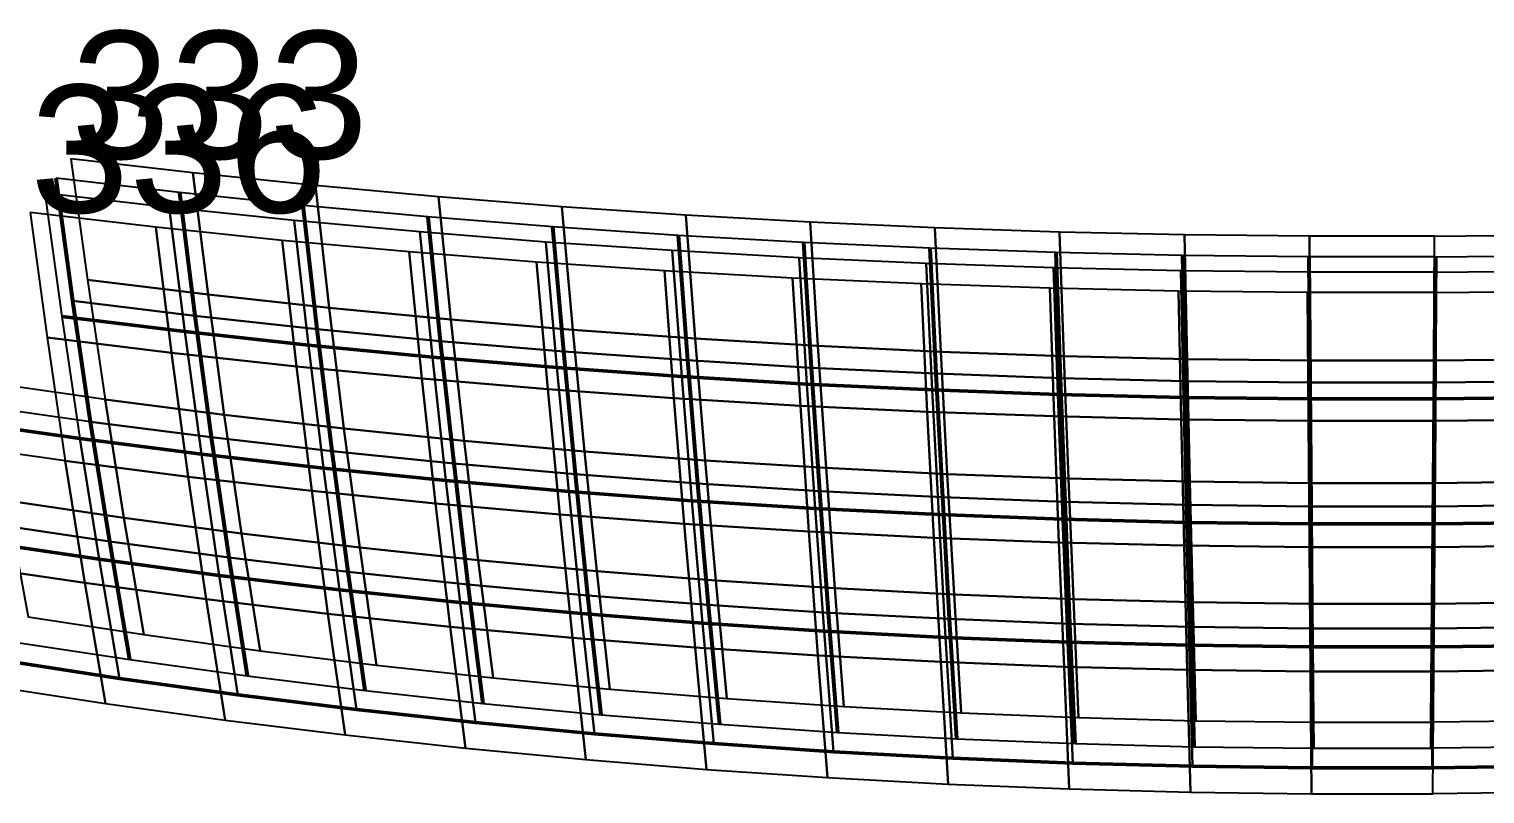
# Model space of a CAD drawing. Extents: x -18.4 to 19.4, y -18.4 to 18.4.
# Drawn here: x -10.52 to 0.88, y -18.4 to -12.41 of the extents above; entities that cross this region are included whole.
import ezdxf

# ---------------------------------------------------------------- set-up
doc = ezdxf.new("R2010")
doc.units = 0
doc.header["$MEASUREMENT"] = 0
doc.layers.add('Errors', color=7, linetype='CONTINUOUS')
doc.layers.add('TestBases', color=7, linetype='CONTINUOUS')
doc.layers.add('LowerTendons', color=4, linetype='CONTINUOUS', lineweight=53)
doc.layers.add('UpperTendons', color=160, linetype='CONTINUOUS', lineweight=50)
doc.styles.get("Standard").update_dxf_attribs({"font": 'arial.ttf', "width": 40, "oblique": 50})

msp = doc.modelspace()

# ---------------------------------------------------------------- linework, layer by layer
at = {"layer": 'LowerTendons'}
for p, q in [((-10.1829, -14.5408, 30.6273), (-10.3138, -13.582, 31.0211)), ((-9.3474, -13.694, 31.2771), (-9.2269, -14.6577, 30.8736)), ((-8.2666, -14.7627, 31.0948), (-8.3761, -13.7948, 31.5071)), ((-7.4006, -13.8842, 31.7114), (-7.3025, -14.856, 31.2911)), ((-6.3353, -14.9374, 31.4626), (-6.4214, -13.9625, 31.89)), ((-5.4388, -14.0294, 32.043), (-5.3652, -15.0071, 31.6095)), ((-4.3928, -15.0651, 31.7318), (-4.4535, -14.0852, 32.1704)), ((-3.4662, -14.1298, 32.2722), (-3.4186, -15.1116, 31.8295)), ((-2.4429, -15.1462, 31.9027), (-2.477, -14.1631, 32.3485)), ((-1.4867, -14.1854, 32.3994), (-1.4662, -15.1694, 31.9514)), ((-0.4956, -14.1966, 32.4248), (-0.4888, -15.181, 31.9758)), ((0.4956, -14.1966, 32.4248), (0.4888, -15.181, 31.9758)), ((-10.0427, -15.4892, 30.2057), (-10.1829, -14.5408, 30.6273)), ((-9.2269, -14.6577, 30.8736), (-9.0978, -15.6103, 30.4419)), ((-8.1494, -15.719, 30.6539), (-8.2666, -14.7627, 31.0948)), ((-7.3025, -14.856, 31.2911), (-7.1977, -15.8154, 30.8419)), ((-6.2433, -15.8997, 31.0062), (-6.3353, -14.9374, 31.4626)), ((-5.3652, -15.0071, 31.6095), (-5.2866, -15.9717, 31.1466)), ((-4.328, -16.0316, 31.2636), (-4.3928, -15.0651, 31.7318)), ((-3.4186, -15.1116, 31.8295), (-3.3679, -16.0796, 31.357)), ((-2.4065, -16.1155, 31.427), (-2.4429, -15.1462, 31.9027)), ((-1.4662, -15.1694, 31.9514), (-1.4442, -16.1394, 31.4737)), ((-0.4888, -15.181, 31.9758), (-0.4814, -16.1513, 31.497)), ((0.4888, -15.181, 31.9758), (0.4814, -16.1513, 31.497)), ((-9.8934, -16.4263, 29.7566), (-10.0427, -15.4892, 30.2057)), ((-9.0978, -15.6103, 30.4419), (-8.9604, -16.5509, 29.9823)), ((-8.0247, -16.6627, 30.1848), (-8.1494, -15.719, 30.6539)), ((-7.1977, -15.8154, 30.8419), (-7.0863, -16.7618, 30.3642)), ((-6.1456, -16.8483, 30.5209), (-6.2433, -15.8997, 31.0062)), ((-5.2866, -15.9717, 31.1466), (-5.2032, -16.9222, 30.6549)), ((-4.2592, -16.9838, 30.7663), (-4.328, -16.0316, 31.2636)), ((-3.3679, -16.0796, 31.357), (-3.3139, -17.033, 30.8553)), ((-2.3678, -17.0698, 30.9221), (-2.4065, -16.1155, 31.427)), ((-1.4442, -16.1394, 31.4737), (-1.421, -17.0943, 30.9665)), ((-0.4814, -16.1513, 31.497), (-0.4737, -17.1065, 30.9888)), ((0.4814, -16.1513, 31.497), (0.4737, -17.1065, 30.9888)), ((-9.7349, -17.3515, 29.2799), (-9.8934, -16.4263, 29.7566)), ((-8.9604, -16.5509, 29.9823), (-8.8148, -17.4788, 29.4949)), ((-7.8925, -17.5931, 29.6876), (-8.0247, -16.6627, 30.1848)), ((-7.0863, -16.7618, 30.3642), (-6.9681, -17.6942, 29.8583)), ((-6.0422, -17.7824, 30.0073), (-6.1456, -16.8483, 30.5209)), ((-5.2032, -16.9222, 30.6549), (-5.1149, -17.8579, 30.1345)), ((-4.1864, -17.9207, 30.2404), (-4.2592, -16.9838, 30.7663)), ((-3.3139, -17.033, 30.8553), (-3.257, -17.9708, 30.325)), ((-2.3269, -18.0083, 30.3883), (-2.3678, -17.0698, 30.9221)), ((-1.421, -17.0943, 30.9665), (-1.3964, -18.0333, 30.4304)), ((-0.4737, -17.1065, 30.9888), (-0.4655, -18.0457, 30.4515)), ((0.4737, -17.1065, 30.9888), (0.4655, -18.0457, 30.4515))]:
    msp.add_line(p, q, dxfattribs=at)
at = {"layer": 'TestBases'}
for points in [[(-10.1973, -13.4285, 30.6706), (-10.0678, -14.3765, 30.2812), (-9.1226, -14.4921, 30.5247), (-9.2418, -13.5393, 30.9237)], [(-9.2418, -13.5393, 30.9237), (-9.1226, -14.4921, 30.5247), (-8.1732, -14.5959, 30.7434), (-8.2815, -13.6389, 31.1511)], [(-10.3138, -13.582, 31.0211), (-10.1829, -14.5408, 30.6273), (-9.2269, -14.6577, 30.8736), (-9.3474, -13.694, 31.2771)], [(-10.3138, -13.582, 31.0211), (-10.1829, -14.5408, 30.6273), (-9.2269, -14.6577, 30.8736), (-9.3474, -13.694, 31.2771)], [(-8.2815, -13.6389, 31.1511), (-8.1732, -14.5959, 30.7434), (-7.22, -14.6881, 30.9375), (-7.317, -13.7273, 31.3531)], [(-10.4012, -13.6971, 31.284), (-10.2692, -14.664, 30.8868), (-9.3051, -14.7819, 31.1352), (-9.4266, -13.8101, 31.5422)], [(-10.4012, -13.6971, 31.284), (-10.2692, -14.664, 30.8868), (-9.3051, -14.7819, 31.1352), (-9.4266, -13.8101, 31.5422)], [(-9.3474, -13.694, 31.2771), (-9.2269, -14.6577, 30.8736), (-8.2666, -14.7627, 31.0948), (-8.3761, -13.7948, 31.5071)], [(-9.3474, -13.694, 31.2771), (-9.2269, -14.6577, 30.8736), (-8.2666, -14.7627, 31.0948), (-8.3761, -13.7948, 31.5071)], [(-8.3761, -13.7948, 31.5071), (-8.2666, -14.7627, 31.0948), (-7.3025, -14.856, 31.2911), (-7.4006, -13.8842, 31.7114)], [(-8.3761, -13.7948, 31.5071), (-8.2666, -14.7627, 31.0948), (-7.3025, -14.856, 31.2911), (-7.4006, -13.8842, 31.7114)], [(-7.317, -13.7273, 31.3531), (-7.22, -14.6881, 30.9375), (-6.2637, -14.7686, 31.1071), (-6.3488, -13.8047, 31.5297)], [(-10.5178, -13.8505, 31.6345), (-10.3842, -14.8283, 31.2329), (-9.4093, -14.9476, 31.484), (-9.5323, -13.9648, 31.8956)], [(-9.4266, -13.8101, 31.5422), (-9.3051, -14.7819, 31.1352), (-8.3367, -14.8878, 31.3583), (-8.4471, -13.9117, 31.7741)], [(-9.4266, -13.8101, 31.5422), (-9.3051, -14.7819, 31.1352), (-8.3367, -14.8878, 31.3583), (-8.4471, -13.9117, 31.7741)], [(-8.4471, -13.9117, 31.7741), (-8.3367, -14.8878, 31.3583), (-7.3644, -14.9819, 31.5563), (-7.4633, -14.0018, 31.9802)], [(-8.4471, -13.9117, 31.7741), (-8.3367, -14.8878, 31.3583), (-7.3644, -14.9819, 31.5563), (-7.4633, -14.0018, 31.9802)], [(-7.4006, -13.8842, 31.7114), (-7.3025, -14.856, 31.2911), (-6.3353, -14.9374, 31.4626), (-6.4214, -13.9625, 31.89)], [(-7.4006, -13.8842, 31.7114), (-7.3025, -14.856, 31.2911), (-6.3353, -14.9374, 31.4626), (-6.4214, -13.9625, 31.89)], [(-6.3488, -13.8047, 31.5297), (-6.2637, -14.7686, 31.1071), (-5.3046, -14.8375, 31.2523), (-5.3773, -13.8709, 31.6809)], [(-5.3773, -13.8709, 31.6809), (-5.3046, -14.8375, 31.2523), (-4.3432, -14.8949, 31.3732), (-4.4032, -13.926, 31.8069)], [(-9.5323, -13.9648, 31.8956), (-9.4093, -14.9476, 31.484), (-8.4301, -15.0546, 31.7096), (-8.5418, -14.0676, 32.1301)], [(-7.4633, -14.0018, 31.9802), (-7.3644, -14.9819, 31.5563), (-6.389, -15.064, 31.7292), (-6.4758, -14.0808, 32.1603)], [(-7.4633, -14.0018, 31.9802), (-7.3644, -14.9819, 31.5563), (-6.389, -15.064, 31.7292), (-6.4758, -14.0808, 32.1603)], [(-6.4214, -13.9625, 31.89), (-6.3353, -14.9374, 31.4626), (-5.3652, -15.0071, 31.6095), (-5.4388, -14.0294, 32.043)], [(-6.4214, -13.9625, 31.89), (-6.3353, -14.9374, 31.4626), (-5.3652, -15.0071, 31.6095), (-5.4388, -14.0294, 32.043)], [(-5.4388, -14.0294, 32.043), (-5.3652, -15.0071, 31.6095), (-4.3928, -15.0651, 31.7318), (-4.4535, -14.0852, 32.1704)], [(-5.4388, -14.0294, 32.043), (-5.3652, -15.0071, 31.6095), (-4.3928, -15.0651, 31.7318), (-4.4535, -14.0852, 32.1704)], [(-4.4032, -13.926, 31.8069), (-4.3432, -14.8949, 31.3732), (-3.38, -14.9408, 31.4698), (-3.427, -13.9701, 31.9075)], [(-3.427, -13.9701, 31.9075), (-3.38, -14.9408, 31.4698), (-2.4153, -14.9751, 31.5422), (-2.449, -14.0031, 31.983)], [(-2.449, -14.0031, 31.983), (-2.4153, -14.9751, 31.5422), (-1.4496, -14.998, 31.5904), (-1.4699, -14.0251, 32.0333)], [(-1.4699, -14.0251, 32.0333), (-1.4496, -14.998, 31.5904), (-0.4833, -15.0095, 31.6145), (-0.49, -14.0362, 32.0584)], [(1.4699, -14.0251, 32.0333), (1.4496, -14.998, 31.5904), (0.4833, -15.0095, 31.6145), (0.49, -14.0362, 32.0584)], [(-8.5418, -14.0676, 32.1301), (-8.4301, -15.0546, 31.7096), (-7.4469, -15.1497, 31.9098), (-7.547, -14.1587, 32.3385)], [(-6.4758, -14.0808, 32.1603), (-6.389, -15.064, 31.7292), (-5.4107, -15.1343, 31.8773), (-5.4848, -14.1483, 32.3145)], [(-6.4758, -14.0808, 32.1603), (-6.389, -15.064, 31.7292), (-5.4107, -15.1343, 31.8773), (-5.4848, -14.1483, 32.3145)], [(-4.4535, -14.0852, 32.1704), (-4.3928, -15.0651, 31.7318), (-3.4186, -15.1116, 31.8295), (-3.4662, -14.1298, 32.2722)], [(-4.4535, -14.0852, 32.1704), (-4.3928, -15.0651, 31.7318), (-3.4186, -15.1116, 31.8295), (-3.4662, -14.1298, 32.2722)], [(-3.4662, -14.1298, 32.2722), (-3.4186, -15.1116, 31.8295), (-2.4429, -15.1462, 31.9027), (-2.477, -14.1631, 32.3485)], [(-3.4662, -14.1298, 32.2722), (-3.4186, -15.1116, 31.8295), (-2.4429, -15.1462, 31.9027), (-2.477, -14.1631, 32.3485)], [(0.49, -14.0362, 32.0584), (-0.49, -14.0362, 32.0584), (-0.4833, -15.0095, 31.6145), (0.4833, -15.0095, 31.6145)], [(-7.547, -14.1587, 32.3385), (-7.4469, -15.1497, 31.9098), (-6.4606, -15.2328, 32.0848), (-6.5483, -14.2386, 32.5206)], [(-6.5483, -14.2386, 32.5206), (-6.4606, -15.2328, 32.0848), (-5.4713, -15.3038, 32.2345), (-5.5463, -14.3068, 32.6766)], [(-5.4848, -14.1483, 32.3145), (-5.4107, -15.1343, 31.8773), (-4.4301, -15.1928, 32.0007), (-4.4913, -14.2045, 32.443)], [(-5.4848, -14.1483, 32.3145), (-5.4107, -15.1343, 31.8773), (-4.4301, -15.1928, 32.0007), (-4.4913, -14.2045, 32.443)], [(-4.4913, -14.2045, 32.443), (-4.4301, -15.1928, 32.0007), (-3.4476, -15.2396, 32.0992), (-3.4955, -14.2495, 32.5457)], [(-4.4913, -14.2045, 32.443), (-4.4301, -15.1928, 32.0007), (-3.4476, -15.2396, 32.0992), (-3.4955, -14.2495, 32.5457)], [(-3.4955, -14.2495, 32.5457), (-3.4476, -15.2396, 32.0992), (-2.4636, -15.2746, 32.173), (-2.498, -14.2832, 32.6227)], [(-3.4955, -14.2495, 32.5457), (-3.4476, -15.2396, 32.0992), (-2.4636, -15.2746, 32.173), (-2.498, -14.2832, 32.6227)], [(-2.477, -14.1631, 32.3485), (-2.4429, -15.1462, 31.9027), (-1.4662, -15.1694, 31.9514), (-1.4867, -14.1854, 32.3994)], [(-2.477, -14.1631, 32.3485), (-2.4429, -15.1462, 31.9027), (-1.4662, -15.1694, 31.9514), (-1.4867, -14.1854, 32.3994)], [(-1.4867, -14.1854, 32.3994), (-1.4662, -15.1694, 31.9514), (-0.4888, -15.181, 31.9758), (-0.4956, -14.1966, 32.4248)], [(-1.4867, -14.1854, 32.3994), (-1.4662, -15.1694, 31.9514), (-0.4888, -15.181, 31.9758), (-0.4956, -14.1966, 32.4248)], [(0.4956, -14.1966, 32.4248), (-0.4956, -14.1966, 32.4248), (-0.4888, -15.181, 31.9758), (0.4888, -15.181, 31.9758)], [(0.4956, -14.1966, 32.4248), (-0.4956, -14.1966, 32.4248), (-0.4888, -15.181, 31.9758), (0.4888, -15.181, 31.9758)], [(1.4867, -14.1854, 32.3994), (1.4662, -15.1694, 31.9514), (0.4888, -15.181, 31.9758), (0.4956, -14.1966, 32.4248)], [(1.4867, -14.1854, 32.3994), (1.4662, -15.1694, 31.9514), (0.4888, -15.181, 31.9758), (0.4956, -14.1966, 32.4248)], [(-5.5463, -14.3068, 32.6766), (-5.4713, -15.3038, 32.2345), (-4.4797, -15.363, 32.3592), (-4.5416, -14.3637, 32.8065)], [(-4.5416, -14.3637, 32.8065), (-4.4797, -15.363, 32.3592), (-3.4862, -15.4104, 32.4589), (-3.5347, -14.4092, 32.9103)], [(-2.498, -14.2832, 32.6227), (-2.4636, -15.2746, 32.173), (-1.4786, -15.298, 32.2222), (-1.4993, -14.3056, 32.674)], [(-2.498, -14.2832, 32.6227), (-2.4636, -15.2746, 32.173), (-1.4786, -15.298, 32.2222), (-1.4993, -14.3056, 32.674)], [(-1.4993, -14.3056, 32.674), (-1.4786, -15.298, 32.2222), (-0.493, -15.3097, 32.2468), (-0.4998, -14.3169, 32.6996)], [(-1.4993, -14.3056, 32.674), (-1.4786, -15.298, 32.2222), (-0.493, -15.3097, 32.2468), (-0.4998, -14.3169, 32.6996)], [(0.4998, -14.3169, 32.6996), (-0.4998, -14.3169, 32.6996), (-0.493, -15.3097, 32.2468), (0.493, -15.3097, 32.2468)], [(0.4998, -14.3169, 32.6996), (-0.4998, -14.3169, 32.6996), (-0.493, -15.3097, 32.2468), (0.493, -15.3097, 32.2468)], [(1.4993, -14.3056, 32.674), (1.4786, -15.298, 32.2222), (0.493, -15.3097, 32.2468), (0.4998, -14.3169, 32.6996)], [(1.4993, -14.3056, 32.674), (1.4786, -15.298, 32.2222), (0.493, -15.3097, 32.2468), (0.4998, -14.3169, 32.6996)], [(-9.1226, -14.4921, 30.5247), (-10.0678, -14.3765, 30.2812), (-9.9292, -15.3142, 29.8644), (-8.995, -15.4339, 30.0979)], [(-3.5347, -14.4092, 32.9103), (-3.4862, -15.4104, 32.4589), (-2.4912, -15.4457, 32.5335), (-2.526, -14.4432, 32.9882)], [(-2.526, -14.4432, 32.9882), (-2.4912, -15.4457, 32.5335), (-1.4952, -15.4694, 32.5832), (-1.5161, -14.4659, 33.0401)], [(-1.5161, -14.4659, 33.0401), (-1.4952, -15.4694, 32.5832), (-0.4985, -15.4812, 32.6081), (-0.5054, -14.4773, 33.066)], [(0.5054, -14.4773, 33.066), (-0.5054, -14.4773, 33.066), (-0.4985, -15.4812, 32.6081), (0.4985, -15.4812, 32.6081)], [(1.5161, -14.4659, 33.0401), (1.4952, -15.4694, 32.5832), (0.4985, -15.4812, 32.6081), (0.5054, -14.4773, 33.066)], [(-9.2269, -14.6577, 30.8736), (-10.1829, -14.5408, 30.6273), (-10.0427, -15.4892, 30.2057), (-9.0978, -15.6103, 30.4419)], [(-9.2269, -14.6577, 30.8736), (-10.1829, -14.5408, 30.6273), (-10.0427, -15.4892, 30.2057), (-9.0978, -15.6103, 30.4419)], [(-8.1732, -14.5959, 30.7434), (-9.1226, -14.4921, 30.5247), (-8.995, -15.4339, 30.0979), (-8.0573, -15.5414, 30.3075)], [(-7.22, -14.6881, 30.9375), (-8.1732, -14.5959, 30.7434), (-8.0573, -15.5414, 30.3075), (-7.1164, -15.6367, 30.4934)], [(-9.3051, -14.7819, 31.1352), (-10.2692, -14.664, 30.8868), (-10.1278, -15.6205, 30.4617), (-9.1749, -15.7426, 30.6999)], [(-9.3051, -14.7819, 31.1352), (-10.2692, -14.664, 30.8868), (-10.1278, -15.6205, 30.4617), (-9.1749, -15.7426, 30.6999)], [(-8.2666, -14.7627, 31.0948), (-9.2269, -14.6577, 30.8736), (-9.0978, -15.6103, 30.4419), (-8.1494, -15.719, 30.6539)], [(-8.2666, -14.7627, 31.0948), (-9.2269, -14.6577, 30.8736), (-9.0978, -15.6103, 30.4419), (-8.1494, -15.719, 30.6539)], [(-6.2637, -14.7686, 31.1071), (-7.22, -14.6881, 30.9375), (-7.1164, -15.6367, 30.4934), (-6.1728, -15.72, 30.6558)], [(-9.4093, -14.9476, 31.484), (-10.3842, -14.8283, 31.2329), (-10.2413, -15.7955, 30.803), (-9.2777, -15.919, 31.0438)], [(-8.3367, -14.8878, 31.3583), (-9.3051, -14.7819, 31.1352), (-9.1749, -15.7426, 30.6999), (-8.2184, -15.8522, 30.9137)], [(-8.3367, -14.8878, 31.3583), (-9.3051, -14.7819, 31.1352), (-9.1749, -15.7426, 30.6999), (-8.2184, -15.8522, 30.9137)], [(-7.3025, -14.856, 31.2911), (-8.2666, -14.7627, 31.0948), (-8.1494, -15.719, 30.6539), (-7.1977, -15.8154, 30.8419)], [(-7.3025, -14.856, 31.2911), (-8.2666, -14.7627, 31.0948), (-8.1494, -15.719, 30.6539), (-7.1977, -15.8154, 30.8419)], [(-5.3046, -14.8375, 31.2523), (-6.2637, -14.7686, 31.1071), (-6.1728, -15.72, 30.6558), (-5.2269, -15.7912, 30.7947)], [(-7.3644, -14.9819, 31.5563), (-8.3367, -14.8878, 31.3583), (-8.2184, -15.8522, 30.9137), (-7.2587, -15.9494, 31.1033)], [(-7.3644, -14.9819, 31.5563), (-8.3367, -14.8878, 31.3583), (-8.2184, -15.8522, 30.9137), (-7.2587, -15.9494, 31.1033)], [(-6.3353, -14.9374, 31.4626), (-7.3025, -14.856, 31.2911), (-7.1977, -15.8154, 30.8419), (-6.2433, -15.8997, 31.0062)], [(-6.3353, -14.9374, 31.4626), (-7.3025, -14.856, 31.2911), (-7.1977, -15.8154, 30.8419), (-6.2433, -15.8997, 31.0062)], [(-5.3652, -15.0071, 31.6095), (-6.3353, -14.9374, 31.4626), (-6.2433, -15.8997, 31.0062), (-5.2866, -15.9717, 31.1466)], [(-5.3652, -15.0071, 31.6095), (-6.3353, -14.9374, 31.4626), (-6.2433, -15.8997, 31.0062), (-5.2866, -15.9717, 31.1466)], [(-4.3432, -14.8949, 31.3732), (-5.3046, -14.8375, 31.2523), (-5.2269, -15.7912, 30.7947), (-4.2791, -15.8505, 30.9103)], [(-3.38, -14.9408, 31.4698), (-4.3432, -14.8949, 31.3732), (-4.2791, -15.8505, 30.9103), (-3.3298, -15.8979, 31.0027)], [(-2.4153, -14.9751, 31.5422), (-3.38, -14.9408, 31.4698), (-3.3298, -15.8979, 31.0027), (-2.3793, -15.9334, 31.0719)], [(-8.4301, -15.0546, 31.7096), (-9.4093, -14.9476, 31.484), (-9.2777, -15.919, 31.0438), (-8.3105, -16.0298, 31.26)], [(-7.4469, -15.1497, 31.9098), (-8.4301, -15.0546, 31.7096), (-8.3105, -16.0298, 31.26), (-7.3401, -16.1281, 31.4518)], [(-6.389, -15.064, 31.7292), (-7.3644, -14.9819, 31.5563), (-7.2587, -15.9494, 31.1033), (-6.2963, -16.0344, 31.2689)], [(-6.389, -15.064, 31.7292), (-7.3644, -14.9819, 31.5563), (-7.2587, -15.9494, 31.1033), (-6.2963, -16.0344, 31.2689)], [(-4.3928, -15.0651, 31.7318), (-5.3652, -15.0071, 31.6095), (-5.2866, -15.9717, 31.1466), (-4.328, -16.0316, 31.2636)], [(-4.3928, -15.0651, 31.7318), (-5.3652, -15.0071, 31.6095), (-5.2866, -15.9717, 31.1466), (-4.328, -16.0316, 31.2636)], [(-1.4496, -14.998, 31.5904), (-2.4153, -14.9751, 31.5422), (-2.3793, -15.9334, 31.0719), (-1.4279, -15.957, 31.1181)], [(-0.4833, -15.0095, 31.6145), (-1.4496, -14.998, 31.5904), (-1.4279, -15.957, 31.1181), (-0.476, -15.9688, 31.1411)], [(0.4833, -15.0095, 31.6145), (-0.4833, -15.0095, 31.6145), (-0.476, -15.9688, 31.1411), (0.476, -15.9688, 31.1411)], [(0.4833, -15.0095, 31.6145), (1.4496, -14.998, 31.5904), (1.4279, -15.957, 31.1181), (0.476, -15.9688, 31.1411)], [(-6.4606, -15.2328, 32.0848), (-7.4469, -15.1497, 31.9098), (-7.3401, -16.1281, 31.4518), (-6.3668, -16.2141, 31.6193)], [(-5.4107, -15.1343, 31.8773), (-6.389, -15.064, 31.7292), (-6.2963, -16.0344, 31.2689), (-5.3314, -16.107, 31.4106)], [(-5.4107, -15.1343, 31.8773), (-6.389, -15.064, 31.7292), (-6.2963, -16.0344, 31.2689), (-5.3314, -16.107, 31.4106)], [(-4.4301, -15.1928, 32.0007), (-5.4107, -15.1343, 31.8773), (-5.3314, -16.107, 31.4106), (-4.3647, -16.1675, 31.5285)], [(-4.4301, -15.1928, 32.0007), (-5.4107, -15.1343, 31.8773), (-5.3314, -16.107, 31.4106), (-4.3647, -16.1675, 31.5285)], [(-3.4186, -15.1116, 31.8295), (-4.3928, -15.0651, 31.7318), (-4.328, -16.0316, 31.2636), (-3.3679, -16.0796, 31.357)], [(-3.4186, -15.1116, 31.8295), (-4.3928, -15.0651, 31.7318), (-4.328, -16.0316, 31.2636), (-3.3679, -16.0796, 31.357)], [(-2.4429, -15.1462, 31.9027), (-3.4186, -15.1116, 31.8295), (-3.3679, -16.0796, 31.357), (-2.4065, -16.1155, 31.427)], [(-2.4429, -15.1462, 31.9027), (-3.4186, -15.1116, 31.8295), (-3.3679, -16.0796, 31.357), (-2.4065, -16.1155, 31.427)], [(-1.4662, -15.1694, 31.9514), (-2.4429, -15.1462, 31.9027), (-2.4065, -16.1155, 31.427), (-1.4442, -16.1394, 31.4737)], [(-1.4662, -15.1694, 31.9514), (-2.4429, -15.1462, 31.9027), (-2.4065, -16.1155, 31.427), (-1.4442, -16.1394, 31.4737)], [(-0.4888, -15.181, 31.9758), (-1.4662, -15.1694, 31.9514), (-1.4442, -16.1394, 31.4737), (-0.4814, -16.1513, 31.497)], [(-0.4888, -15.181, 31.9758), (-1.4662, -15.1694, 31.9514), (-1.4442, -16.1394, 31.4737), (-0.4814, -16.1513, 31.497)], [(0.4888, -15.181, 31.9758), (1.4662, -15.1694, 31.9514), (1.4442, -16.1394, 31.4737), (0.4814, -16.1513, 31.497)], [(0.4888, -15.181, 31.9758), (1.4662, -15.1694, 31.9514), (1.4442, -16.1394, 31.4737), (0.4814, -16.1513, 31.497)], [(-10.8594, -15.1821, 29.607), (-10.7006, -16.1048, 29.1741), (-9.7816, -16.2407, 29.4204), (-9.9292, -15.3142, 29.8644)], [(-5.4713, -15.3038, 32.2345), (-6.4606, -15.2328, 32.0848), (-6.3668, -16.2141, 31.6193), (-5.3912, -16.2875, 31.7625)], [(-3.4476, -15.2396, 32.0992), (-4.4301, -15.1928, 32.0007), (-4.3647, -16.1675, 31.5285), (-3.3964, -16.2159, 31.6228)], [(-3.4476, -15.2396, 32.0992), (-4.4301, -15.1928, 32.0007), (-4.3647, -16.1675, 31.5285), (-3.3964, -16.2159, 31.6228)], [(-2.4636, -15.2746, 32.173), (-3.4476, -15.2396, 32.0992), (-3.3964, -16.2159, 31.6228), (-2.4269, -16.2521, 31.6933)], [(-2.4636, -15.2746, 32.173), (-3.4476, -15.2396, 32.0992), (-3.3964, -16.2159, 31.6228), (-2.4269, -16.2521, 31.6933)], [(-1.4786, -15.298, 32.2222), (-2.4636, -15.2746, 32.173), (-2.4269, -16.2521, 31.6933), (-1.4565, -16.2761, 31.7405)], [(-1.4786, -15.298, 32.2222), (-2.4636, -15.2746, 32.173), (-2.4269, -16.2521, 31.6933), (-1.4565, -16.2761, 31.7405)], [(0.4888, -15.181, 31.9758), (-0.4888, -15.181, 31.9758), (-0.4814, -16.1513, 31.497), (0.4814, -16.1513, 31.497)], [(0.4888, -15.181, 31.9758), (-0.4888, -15.181, 31.9758), (-0.4814, -16.1513, 31.497), (0.4814, -16.1513, 31.497)], [(-10.9835, -15.3556, 29.9454), (-10.8229, -16.2889, 29.5075), (-9.8934, -16.4263, 29.7566), (-10.0427, -15.4892, 30.2057)], [(-10.9835, -15.3556, 29.9454), (-10.8229, -16.2889, 29.5075), (-9.8934, -16.4263, 29.7566), (-10.0427, -15.4892, 30.2057)], [(-9.9292, -15.3142, 29.8644), (-9.7816, -16.2407, 29.4204), (-8.8592, -16.3639, 29.6435), (-8.995, -15.4339, 30.0979)], [(-4.4797, -15.363, 32.3592), (-5.4713, -15.3038, 32.2345), (-5.3912, -16.2875, 31.7625), (-4.4136, -16.3487, 31.8818)], [(-3.4862, -15.4104, 32.4589), (-4.4797, -15.363, 32.3592), (-4.4136, -16.3487, 31.8818), (-3.4345, -16.3975, 31.9771)], [(-0.493, -15.3097, 32.2468), (-1.4786, -15.298, 32.2222), (-1.4565, -16.2761, 31.7405), (-0.4855, -16.2882, 31.7639)], [(-0.493, -15.3097, 32.2468), (-1.4786, -15.298, 32.2222), (-1.4565, -16.2761, 31.7405), (-0.4855, -16.2882, 31.7639)], [(0.493, -15.3097, 32.2468), (-0.493, -15.3097, 32.2468), (-0.4855, -16.2882, 31.7639), (0.4855, -16.2882, 31.7639)], [(0.493, -15.3097, 32.2468), (-0.493, -15.3097, 32.2468), (-0.4855, -16.2882, 31.7639), (0.4855, -16.2882, 31.7639)], [(0.493, -15.3097, 32.2468), (1.4786, -15.298, 32.2222), (1.4565, -16.2761, 31.7405), (0.4855, -16.2882, 31.7639)], [(0.493, -15.3097, 32.2468), (1.4786, -15.298, 32.2222), (1.4565, -16.2761, 31.7405), (0.4855, -16.2882, 31.7639)], [(-11.0766, -15.4857, 30.1991), (-10.9146, -16.4269, 29.7576), (-9.9772, -16.5655, 30.0088), (-10.1278, -15.6205, 30.4617)], [(-11.0766, -15.4857, 30.1991), (-10.9146, -16.4269, 29.7576), (-9.9772, -16.5655, 30.0088), (-10.1278, -15.6205, 30.4617)], [(-10.0427, -15.4892, 30.2057), (-9.8934, -16.4263, 29.7566), (-8.9604, -16.5509, 29.9823), (-9.0978, -15.6103, 30.4419)], [(-10.0427, -15.4892, 30.2057), (-9.8934, -16.4263, 29.7566), (-8.9604, -16.5509, 29.9823), (-9.0978, -15.6103, 30.4419)], [(-8.995, -15.4339, 30.0979), (-8.8592, -16.3639, 29.6435), (-7.934, -16.4744, 29.8437), (-8.0573, -15.5414, 30.3075)], [(-2.4912, -15.4457, 32.5335), (-3.4862, -15.4104, 32.4589), (-3.4345, -16.3975, 31.9771), (-2.4541, -16.4342, 32.0484)], [(-1.4952, -15.4694, 32.5832), (-2.4912, -15.4457, 32.5335), (-2.4541, -16.4342, 32.0484), (-1.4728, -16.4585, 32.0961)], [(-0.4985, -15.4812, 32.6081), (-1.4952, -15.4694, 32.5832), (-1.4728, -16.4585, 32.0961), (-0.491, -16.4707, 32.1198)], [(0.4985, -15.4812, 32.6081), (-0.4985, -15.4812, 32.6081), (-0.491, -16.4707, 32.1198), (0.491, -16.4707, 32.1198)], [(0.4985, -15.4812, 32.6081), (1.4952, -15.4694, 32.5832), (1.4728, -16.4585, 32.0961), (0.491, -16.4707, 32.1198)], [(-10.1278, -15.6205, 30.4617), (-9.9772, -16.5655, 30.0088), (-9.0364, -16.6912, 30.2364), (-9.1749, -15.7426, 30.6999)], [(-10.1278, -15.6205, 30.4617), (-9.9772, -16.5655, 30.0088), (-9.0364, -16.6912, 30.2364), (-9.1749, -15.7426, 30.6999)], [(-9.0978, -15.6103, 30.4419), (-8.9604, -16.5509, 29.9823), (-8.0247, -16.6627, 30.1848), (-8.1494, -15.719, 30.6539)], [(-9.0978, -15.6103, 30.4419), (-8.9604, -16.5509, 29.9823), (-8.0247, -16.6627, 30.1848), (-8.1494, -15.719, 30.6539)], [(-8.0573, -15.5414, 30.3075), (-7.934, -16.4744, 29.8437), (-7.0062, -16.5724, 30.0211), (-7.1164, -15.6367, 30.4934)], [(-11.2007, -15.6593, 30.5375), (-11.0369, -16.611, 30.091), (-10.089, -16.7511, 30.345), (-10.2413, -15.7955, 30.803)], [(-9.1749, -15.7426, 30.6999), (-9.0364, -16.6912, 30.2364), (-8.0927, -16.8039, 30.4406), (-8.2184, -15.8522, 30.9137)], [(-9.1749, -15.7426, 30.6999), (-9.0364, -16.6912, 30.2364), (-8.0927, -16.8039, 30.4406), (-8.2184, -15.8522, 30.9137)], [(-8.1494, -15.719, 30.6539), (-8.0247, -16.6627, 30.1848), (-7.0863, -16.7618, 30.3642), (-7.1977, -15.8154, 30.8419)], [(-8.1494, -15.719, 30.6539), (-8.0247, -16.6627, 30.1848), (-7.0863, -16.7618, 30.3642), (-7.1977, -15.8154, 30.8419)], [(-7.1164, -15.6367, 30.4934), (-7.0062, -16.5724, 30.0211), (-6.0762, -16.6579, 30.176), (-6.1728, -15.72, 30.6558)], [(-6.1728, -15.72, 30.6558), (-6.0762, -16.6579, 30.176), (-5.1444, -16.731, 30.3085), (-5.2269, -15.7912, 30.7947)], [(-10.2413, -15.7955, 30.803), (-10.089, -16.7511, 30.345), (-9.1376, -16.8782, 30.5752), (-9.2777, -15.919, 31.0438)], [(-8.2184, -15.8522, 30.9137), (-8.0927, -16.8039, 30.4406), (-7.1463, -16.9038, 30.6215), (-7.2587, -15.9494, 31.1033)], [(-8.2184, -15.8522, 30.9137), (-8.0927, -16.8039, 30.4406), (-7.1463, -16.9038, 30.6215), (-7.2587, -15.9494, 31.1033)], [(-7.1977, -15.8154, 30.8419), (-7.0863, -16.7618, 30.3642), (-6.1456, -16.8483, 30.5209), (-6.2433, -15.8997, 31.0062)], [(-7.1977, -15.8154, 30.8419), (-7.0863, -16.7618, 30.3642), (-6.1456, -16.8483, 30.5209), (-6.2433, -15.8997, 31.0062)], [(-5.2269, -15.7912, 30.7947), (-5.1444, -16.731, 30.3085), (-4.2111, -16.7919, 30.4187), (-4.2791, -15.8505, 30.9103)], [(-4.2791, -15.8505, 30.9103), (-4.2111, -16.7919, 30.4187), (-3.2765, -16.8405, 30.5067), (-3.3298, -15.8979, 31.0027)], [(-9.2777, -15.919, 31.0438), (-9.1376, -16.8782, 30.5752), (-8.1834, -16.9922, 30.7816), (-8.3105, -16.0298, 31.26)], [(-7.2587, -15.9494, 31.1033), (-7.1463, -16.9038, 30.6215), (-6.1977, -16.9911, 30.7795), (-6.2963, -16.0344, 31.2689)], [(-7.2587, -15.9494, 31.1033), (-7.1463, -16.9038, 30.6215), (-6.1977, -16.9911, 30.7795), (-6.2963, -16.0344, 31.2689)], [(-6.2433, -15.8997, 31.0062), (-6.1456, -16.8483, 30.5209), (-5.2032, -16.9222, 30.6549), (-5.2866, -15.9717, 31.1466)], [(-6.2433, -15.8997, 31.0062), (-6.1456, -16.8483, 30.5209), (-5.2032, -16.9222, 30.6549), (-5.2866, -15.9717, 31.1466)], [(-5.2866, -15.9717, 31.1466), (-5.2032, -16.9222, 30.6549), (-4.2592, -16.9838, 30.7663), (-4.328, -16.0316, 31.2636)], [(-5.2866, -15.9717, 31.1466), (-5.2032, -16.9222, 30.6549), (-4.2592, -16.9838, 30.7663), (-4.328, -16.0316, 31.2636)], [(-3.3298, -15.8979, 31.0027), (-3.2765, -16.8405, 30.5067), (-2.341, -16.8769, 30.5727), (-2.3793, -15.9334, 31.0719)], [(-2.3793, -15.9334, 31.0719), (-2.341, -16.8769, 30.5727), (-1.4049, -16.9011, 30.6166), (-1.4279, -15.957, 31.1181)], [(-1.4279, -15.957, 31.1181), (-1.4049, -16.9011, 30.6166), (-0.4683, -16.9132, 30.6386), (-0.476, -15.9688, 31.1411)], [(0.476, -15.9688, 31.1411), (-0.476, -15.9688, 31.1411), (-0.4683, -16.9132, 30.6386), (0.4683, -16.9132, 30.6386)], [(1.4279, -15.957, 31.1181), (1.4049, -16.9011, 30.6166), (0.4683, -16.9132, 30.6386), (0.476, -15.9688, 31.1411)], [(-8.3105, -16.0298, 31.26), (-8.1834, -16.9922, 30.7816), (-7.2264, -17.0932, 30.9646), (-7.3401, -16.1281, 31.4518)], [(-6.2963, -16.0344, 31.2689), (-6.1977, -16.9911, 30.7795), (-5.2473, -17.0656, 30.9147), (-5.3314, -16.107, 31.4106)], [(-6.2963, -16.0344, 31.2689), (-6.1977, -16.9911, 30.7795), (-5.2473, -17.0656, 30.9147), (-5.3314, -16.107, 31.4106)], [(-4.328, -16.0316, 31.2636), (-4.2592, -16.9838, 30.7663), (-3.3139, -17.033, 30.8553), (-3.3679, -16.0796, 31.357)], [(-4.328, -16.0316, 31.2636), (-4.2592, -16.9838, 30.7663), (-3.3139, -17.033, 30.8553), (-3.3679, -16.0796, 31.357)], [(-3.3679, -16.0796, 31.357), (-3.3139, -17.033, 30.8553), (-2.3678, -17.0698, 30.9221), (-2.4065, -16.1155, 31.427)], [(-3.3679, -16.0796, 31.357), (-3.3139, -17.033, 30.8553), (-2.3678, -17.0698, 30.9221), (-2.4065, -16.1155, 31.427)], [(-10.7006, -16.1048, 29.1741), (-10.532, -17.0164, 28.7144), (-9.6249, -17.1554, 28.9491), (-9.7816, -16.2407, 29.4204)], [(-7.3401, -16.1281, 31.4518), (-7.2264, -17.0932, 30.9646), (-6.2672, -17.1814, 31.1244), (-6.3668, -16.2141, 31.6193)], [(-5.3314, -16.107, 31.4106), (-5.2473, -17.0656, 30.9147), (-4.2953, -17.1277, 31.0271), (-4.3647, -16.1675, 31.5285)], [(-5.3314, -16.107, 31.4106), (-5.2473, -17.0656, 30.9147), (-4.2953, -17.1277, 31.0271), (-4.3647, -16.1675, 31.5285)], [(-4.3647, -16.1675, 31.5285), (-4.2953, -17.1277, 31.0271), (-3.342, -17.1773, 31.1168), (-3.3964, -16.2159, 31.6228)], [(-4.3647, -16.1675, 31.5285), (-4.2953, -17.1277, 31.0271), (-3.342, -17.1773, 31.1168), (-3.3964, -16.2159, 31.6228)], [(-2.4065, -16.1155, 31.427), (-2.3678, -17.0698, 30.9221), (-1.421, -17.0943, 30.9665), (-1.4442, -16.1394, 31.4737)], [(-2.4065, -16.1155, 31.427), (-2.3678, -17.0698, 30.9221), (-1.421, -17.0943, 30.9665), (-1.4442, -16.1394, 31.4737)], [(-1.4442, -16.1394, 31.4737), (-1.421, -17.0943, 30.9665), (-0.4737, -17.1065, 30.9888), (-0.4814, -16.1513, 31.497)], [(-1.4442, -16.1394, 31.4737), (-1.421, -17.0943, 30.9665), (-0.4737, -17.1065, 30.9888), (-0.4814, -16.1513, 31.497)], [(0.4814, -16.1513, 31.497), (-0.4814, -16.1513, 31.497), (-0.4737, -17.1065, 30.9888), (0.4737, -17.1065, 30.9888)], [(0.4814, -16.1513, 31.497), (-0.4814, -16.1513, 31.497), (-0.4737, -17.1065, 30.9888), (0.4737, -17.1065, 30.9888)], [(1.4442, -16.1394, 31.4737), (1.421, -17.0943, 30.9665), (0.4737, -17.1065, 30.9888), (0.4814, -16.1513, 31.497)], [(1.4442, -16.1394, 31.4737), (1.421, -17.0943, 30.9665), (0.4737, -17.1065, 30.9888), (0.4814, -16.1513, 31.497)], [(-10.8229, -16.2889, 29.5075), (-10.6524, -17.2109, 29.0426), (-9.7349, -17.3515, 29.2799), (-9.8934, -16.4263, 29.7566)], [(-10.8229, -16.2889, 29.5075), (-10.6524, -17.2109, 29.0426), (-9.7349, -17.3515, 29.2799), (-9.8934, -16.4263, 29.7566)], [(-9.7816, -16.2407, 29.4204), (-9.6249, -17.1554, 28.9491), (-8.7152, -17.2813, 29.1616), (-8.8592, -16.3639, 29.6435)], [(-6.3668, -16.2141, 31.6193), (-6.2672, -17.1814, 31.1244), (-5.3061, -17.2568, 31.2611), (-5.3912, -16.2875, 31.7625)], [(-5.3912, -16.2875, 31.7625), (-5.3061, -17.2568, 31.2611), (-4.3434, -17.3196, 31.3747), (-4.4136, -16.3487, 31.8818)], [(-3.3964, -16.2159, 31.6228), (-3.342, -17.1773, 31.1168), (-2.3878, -17.2144, 31.1842), (-2.4269, -16.2521, 31.6933)], [(-3.3964, -16.2159, 31.6228), (-3.342, -17.1773, 31.1168), (-2.3878, -17.2144, 31.1842), (-2.4269, -16.2521, 31.6933)], [(-2.4269, -16.2521, 31.6933), (-2.3878, -17.2144, 31.1842), (-1.433, -17.2391, 31.2289), (-1.4565, -16.2761, 31.7405)], [(-2.4269, -16.2521, 31.6933), (-2.3878, -17.2144, 31.1842), (-1.433, -17.2391, 31.2289), (-1.4565, -16.2761, 31.7405)], [(-1.4565, -16.2761, 31.7405), (-1.433, -17.2391, 31.2289), (-0.4777, -17.2515, 31.2514), (-0.4855, -16.2882, 31.7639)], [(-1.4565, -16.2761, 31.7405), (-1.433, -17.2391, 31.2289), (-0.4777, -17.2515, 31.2514), (-0.4855, -16.2882, 31.7639)], [(0.4855, -16.2882, 31.7639), (-0.4855, -16.2882, 31.7639), (-0.4777, -17.2515, 31.2514), (0.4777, -17.2515, 31.2514)], [(0.4855, -16.2882, 31.7639), (-0.4855, -16.2882, 31.7639), (-0.4777, -17.2515, 31.2514), (0.4777, -17.2515, 31.2514)], [(1.4565, -16.2761, 31.7405), (1.433, -17.2391, 31.2289), (0.4777, -17.2515, 31.2514), (0.4855, -16.2882, 31.7639)], [(1.4565, -16.2761, 31.7405), (1.433, -17.2391, 31.2289), (0.4777, -17.2515, 31.2514), (0.4855, -16.2882, 31.7639)], [(-10.9146, -16.4269, 29.7576), (-10.7426, -17.3567, 29.2887), (-9.8174, -17.4985, 29.5281), (-9.9772, -16.5655, 30.0088)], [(-10.9146, -16.4269, 29.7576), (-10.7426, -17.3567, 29.2887), (-9.8174, -17.4985, 29.5281), (-9.9772, -16.5655, 30.0088)], [(-9.8934, -16.4263, 29.7566), (-9.7349, -17.3515, 29.2799), (-8.8148, -17.4788, 29.4949), (-8.9604, -16.5509, 29.9823)], [(-9.8934, -16.4263, 29.7566), (-9.7349, -17.3515, 29.2799), (-8.8148, -17.4788, 29.4949), (-8.9604, -16.5509, 29.9823)], [(-8.8592, -16.3639, 29.6435), (-8.7152, -17.2813, 29.1616), (-7.8033, -17.3943, 29.3521), (-7.934, -16.4744, 29.8437)], [(-4.4136, -16.3487, 31.8818), (-4.3434, -17.3196, 31.3747), (-3.3795, -17.3698, 31.4655), (-3.4345, -16.3975, 31.9771)], [(-3.4345, -16.3975, 31.9771), (-3.3795, -17.3698, 31.4655), (-2.4146, -17.4073, 31.5336), (-2.4541, -16.4342, 32.0484)], [(-7.934, -16.4744, 29.8437), (-7.8033, -17.3943, 29.3521), (-6.8894, -17.4943, 29.5209), (-7.0062, -16.5724, 30.0211)], [(-2.4541, -16.4342, 32.0484), (-2.4146, -17.4073, 31.5336), (-1.4491, -17.4323, 31.5788), (-1.4728, -16.4585, 32.0961)], [(-1.4728, -16.4585, 32.0961), (-1.4491, -17.4323, 31.5788), (-0.483, -17.4448, 31.6015), (-0.491, -16.4707, 32.1198)], [(0.491, -16.4707, 32.1198), (-0.491, -16.4707, 32.1198), (-0.483, -17.4448, 31.6015), (0.483, -17.4448, 31.6015)], [(1.4728, -16.4585, 32.0961), (1.4491, -17.4323, 31.5788), (0.483, -17.4448, 31.6015), (0.491, -16.4707, 32.1198)], [(-11.0369, -16.611, 30.091), (-10.863, -17.5512, 29.6169), (-9.9274, -17.6946, 29.8589), (-10.089, -16.7511, 30.345)], [(-9.9772, -16.5655, 30.0088), (-9.8174, -17.4985, 29.5281), (-8.8895, -17.6269, 29.7448), (-9.0364, -16.6912, 30.2364)], [(-9.9772, -16.5655, 30.0088), (-9.8174, -17.4985, 29.5281), (-8.8895, -17.6269, 29.7448), (-9.0364, -16.6912, 30.2364)], [(-8.9604, -16.5509, 29.9823), (-8.8148, -17.4788, 29.4949), (-7.8925, -17.5931, 29.6876), (-8.0247, -16.6627, 30.1848)], [(-8.9604, -16.5509, 29.9823), (-8.8148, -17.4788, 29.4949), (-7.8925, -17.5931, 29.6876), (-8.0247, -16.6627, 30.1848)], [(-7.0062, -16.5724, 30.0211), (-6.8894, -17.4943, 29.5209), (-5.9739, -17.5815, 29.6682), (-6.0762, -16.6579, 30.176)], [(-10.089, -16.7511, 30.345), (-9.9274, -17.6946, 29.8589), (-8.9891, -17.8244, 30.0781), (-9.1376, -16.8782, 30.5752)], [(-9.0364, -16.6912, 30.2364), (-8.8895, -17.6269, 29.7448), (-7.9594, -17.7422, 29.9391), (-8.0927, -16.8039, 30.4406)], [(-9.0364, -16.6912, 30.2364), (-8.8895, -17.6269, 29.7448), (-7.9594, -17.7422, 29.9391), (-8.0927, -16.8039, 30.4406)], [(-8.0247, -16.6627, 30.1848), (-7.8925, -17.5931, 29.6876), (-6.9681, -17.6942, 29.8583), (-7.0863, -16.7618, 30.3642)], [(-8.0247, -16.6627, 30.1848), (-7.8925, -17.5931, 29.6876), (-6.9681, -17.6942, 29.8583), (-7.0863, -16.7618, 30.3642)], [(-7.0863, -16.7618, 30.3642), (-6.9681, -17.6942, 29.8583), (-6.0422, -17.7824, 30.0073), (-6.1456, -16.8483, 30.5209)], [(-7.0863, -16.7618, 30.3642), (-6.9681, -17.6942, 29.8583), (-6.0422, -17.7824, 30.0073), (-6.1456, -16.8483, 30.5209)], [(-6.0762, -16.6579, 30.176), (-5.9739, -17.5815, 29.6682), (-5.0571, -17.6561, 29.794), (-5.1444, -16.731, 30.3085)], [(-5.1444, -16.731, 30.3085), (-5.0571, -17.6561, 29.794), (-4.1391, -17.7182, 29.8987), (-4.2111, -16.7919, 30.4187)], [(-9.1376, -16.8782, 30.5752), (-8.9891, -17.8244, 30.0781), (-8.0485, -17.941, 30.2746), (-8.1834, -16.9922, 30.7816)], [(-8.0927, -16.8039, 30.4406), (-7.9594, -17.7422, 29.9391), (-7.0272, -17.8442, 30.1113), (-7.1463, -16.9038, 30.6215)], [(-8.0927, -16.8039, 30.4406), (-7.9594, -17.7422, 29.9391), (-7.0272, -17.8442, 30.1113), (-7.1463, -16.9038, 30.6215)], [(-6.1456, -16.8483, 30.5209), (-6.0422, -17.7824, 30.0073), (-5.1149, -17.8579, 30.1345), (-5.2032, -16.9222, 30.6549)], [(-6.1456, -16.8483, 30.5209), (-6.0422, -17.7824, 30.0073), (-5.1149, -17.8579, 30.1345), (-5.2032, -16.9222, 30.6549)], [(-4.2111, -16.7919, 30.4187), (-4.1391, -17.7182, 29.8987), (-3.2202, -17.7677, 29.9823), (-3.2765, -16.8405, 30.5067)], [(-3.2765, -16.8405, 30.5067), (-3.2202, -17.7677, 29.9823), (-2.3006, -17.8048, 30.0449), (-2.341, -16.8769, 30.5727)], [(-2.341, -16.8769, 30.5727), (-2.3006, -17.8048, 30.0449), (-1.3806, -17.8295, 30.0866), (-1.4049, -16.9011, 30.6166)], [(-8.1834, -16.9922, 30.7816), (-8.0485, -17.941, 30.2746), (-7.1059, -18.0441, 30.4487), (-7.2264, -17.0932, 30.9646)], [(-7.1463, -16.9038, 30.6215), (-7.0272, -17.8442, 30.1113), (-6.0934, -17.9331, 30.2616), (-6.1977, -16.9911, 30.7795)], [(-7.1463, -16.9038, 30.6215), (-7.0272, -17.8442, 30.1113), (-6.0934, -17.9331, 30.2616), (-6.1977, -16.9911, 30.7795)], [(-6.1977, -16.9911, 30.7795), (-6.0934, -17.9331, 30.2616), (-5.1582, -18.0092, 30.3899), (-5.2473, -17.0656, 30.9147)], [(-6.1977, -16.9911, 30.7795), (-6.0934, -17.9331, 30.2616), (-5.1582, -18.0092, 30.3899), (-5.2473, -17.0656, 30.9147)], [(-5.2032, -16.9222, 30.6549), (-5.1149, -17.8579, 30.1345), (-4.1864, -17.9207, 30.2404), (-4.2592, -16.9838, 30.7663)], [(-5.2032, -16.9222, 30.6549), (-5.1149, -17.8579, 30.1345), (-4.1864, -17.9207, 30.2404), (-4.2592, -16.9838, 30.7663)], [(-4.2592, -16.9838, 30.7663), (-4.1864, -17.9207, 30.2404), (-3.257, -17.9708, 30.325), (-3.3139, -17.033, 30.8553)], [(-4.2592, -16.9838, 30.7663), (-4.1864, -17.9207, 30.2404), (-3.257, -17.9708, 30.325), (-3.3139, -17.033, 30.8553)], [(-1.4049, -16.9011, 30.6166), (-1.3806, -17.8295, 30.0866), (-0.4602, -17.8418, 30.1074), (-0.4683, -16.9132, 30.6386)], [(-0.4683, -16.9132, 30.6386), (-0.4602, -17.8418, 30.1074), (0.4602, -17.8418, 30.1074), (0.4683, -16.9132, 30.6386)], [(1.4049, -16.9011, 30.6166), (1.3806, -17.8295, 30.0866), (0.4602, -17.8418, 30.1074), (0.4683, -16.9132, 30.6386)], [(-7.2264, -17.0932, 30.9646), (-7.1059, -18.0441, 30.4487), (-6.1617, -18.1341, 30.6006), (-6.2672, -17.1814, 31.1244)], [(-5.2473, -17.0656, 30.9147), (-5.1582, -18.0092, 30.3899), (-4.2219, -18.0726, 30.4967), (-4.2953, -17.1277, 31.0271)], [(-5.2473, -17.0656, 30.9147), (-5.1582, -18.0092, 30.3899), (-4.2219, -18.0726, 30.4967), (-4.2953, -17.1277, 31.0271)], [(-3.3139, -17.033, 30.8553), (-3.257, -17.9708, 30.325), (-2.3269, -18.0083, 30.3883), (-2.3678, -17.0698, 30.9221)], [(-3.3139, -17.033, 30.8553), (-3.257, -17.9708, 30.325), (-2.3269, -18.0083, 30.3883), (-2.3678, -17.0698, 30.9221)], [(-2.3678, -17.0698, 30.9221), (-2.3269, -18.0083, 30.3883), (-1.3964, -18.0333, 30.4304), (-1.421, -17.0943, 30.9665)], [(-2.3678, -17.0698, 30.9221), (-2.3269, -18.0083, 30.3883), (-1.3964, -18.0333, 30.4304), (-1.421, -17.0943, 30.9665)], [(-1.421, -17.0943, 30.9665), (-1.3964, -18.0333, 30.4304), (-0.4655, -18.0457, 30.4515), (-0.4737, -17.1065, 30.9888)], [(-1.421, -17.0943, 30.9665), (-1.3964, -18.0333, 30.4304), (-0.4655, -18.0457, 30.4515), (-0.4737, -17.1065, 30.9888)], [(-0.4737, -17.1065, 30.9888), (-0.4655, -18.0457, 30.4515), (0.4655, -18.0457, 30.4515), (0.4737, -17.1065, 30.9888)], [(-0.4737, -17.1065, 30.9888), (-0.4655, -18.0457, 30.4515), (0.4655, -18.0457, 30.4515), (0.4737, -17.1065, 30.9888)], [(1.421, -17.0943, 30.9665), (1.3964, -18.0333, 30.4304), (0.4655, -18.0457, 30.4515), (0.4737, -17.1065, 30.9888)], [(1.421, -17.0943, 30.9665), (1.3964, -18.0333, 30.4304), (0.4655, -18.0457, 30.4515), (0.4737, -17.1065, 30.9888)], [(-6.2672, -17.1814, 31.1244), (-6.1617, -18.1341, 30.6006), (-5.216, -18.211, 30.7304), (-5.3061, -17.2568, 31.2611)], [(-4.2953, -17.1277, 31.0271), (-4.2219, -18.0726, 30.4967), (-3.2846, -18.1231, 30.5819), (-3.342, -17.1773, 31.1168)], [(-4.2953, -17.1277, 31.0271), (-4.2219, -18.0726, 30.4967), (-3.2846, -18.1231, 30.5819), (-3.342, -17.1773, 31.1168)], [(-3.342, -17.1773, 31.1168), (-3.2846, -18.1231, 30.5819), (-2.3466, -18.1609, 30.6458), (-2.3878, -17.2144, 31.1842)], [(-3.342, -17.1773, 31.1168), (-3.2846, -18.1231, 30.5819), (-2.3466, -18.1609, 30.6458), (-2.3878, -17.2144, 31.1842)], [(-2.3878, -17.2144, 31.1842), (-2.3466, -18.1609, 30.6458), (-1.4082, -18.1861, 30.6883), (-1.433, -17.2391, 31.2289)], [(-2.3878, -17.2144, 31.1842), (-2.3466, -18.1609, 30.6458), (-1.4082, -18.1861, 30.6883), (-1.433, -17.2391, 31.2289)], [(-5.3061, -17.2568, 31.2611), (-5.216, -18.211, 30.7304), (-4.2692, -18.2751, 30.8384), (-4.3434, -17.3196, 31.3747)], [(-4.3434, -17.3196, 31.3747), (-4.2692, -18.2751, 30.8384), (-3.3214, -18.3261, 30.9246), (-3.3795, -17.3698, 31.4655)], [(-1.433, -17.2391, 31.2289), (-1.4082, -18.1861, 30.6883), (-0.4694, -18.1986, 30.7095), (-0.4777, -17.2515, 31.2514)], [(-1.433, -17.2391, 31.2289), (-1.4082, -18.1861, 30.6883), (-0.4694, -18.1986, 30.7095), (-0.4777, -17.2515, 31.2514)], [(-0.4777, -17.2515, 31.2514), (-0.4694, -18.1986, 30.7095), (0.4694, -18.1986, 30.7095), (0.4777, -17.2515, 31.2514)], [(-0.4777, -17.2515, 31.2514), (-0.4694, -18.1986, 30.7095), (0.4694, -18.1986, 30.7095), (0.4777, -17.2515, 31.2514)], [(1.433, -17.2391, 31.2289), (1.4082, -18.1861, 30.6883), (0.4694, -18.1986, 30.7095), (0.4777, -17.2515, 31.2514)], [(1.433, -17.2391, 31.2289), (1.4082, -18.1861, 30.6883), (0.4694, -18.1986, 30.7095), (0.4777, -17.2515, 31.2514)], [(-3.3795, -17.3698, 31.4655), (-3.3214, -18.3261, 30.9246), (-2.3729, -18.3644, 30.9892), (-2.4146, -17.4073, 31.5336)], [(-2.4146, -17.4073, 31.5336), (-2.3729, -18.3644, 30.9892), (-1.424, -18.3899, 31.0322), (-1.4491, -17.4323, 31.5788)], [(-1.4491, -17.4323, 31.5788), (-1.424, -18.3899, 31.0322), (-0.4747, -18.4025, 31.0536), (-0.483, -17.4448, 31.6015)], [(-0.483, -17.4448, 31.6015), (-0.4747, -18.4025, 31.0536), (0.4747, -18.4025, 31.0536), (0.483, -17.4448, 31.6015)], [(1.4491, -17.4323, 31.5788), (1.424, -18.3899, 31.0322), (0.4747, -18.4025, 31.0536), (0.483, -17.4448, 31.6015)]]:
    msp.add_3dface(points, dxfattribs=at)
at = {"layer": 'UpperTendons'}
for p, q in [((-10.2692, -14.664, 30.8868), (-9.3051, -14.7819, 31.1352)), ((-9.3051, -14.7819, 31.1352), (-8.3367, -14.8878, 31.3583)), ((-8.3367, -14.8878, 31.3583), (-7.3644, -14.9819, 31.5563)), ((-7.3644, -14.9819, 31.5563), (-6.389, -15.064, 31.7292)), ((-6.389, -15.064, 31.7292), (-5.4107, -15.1343, 31.8773)), ((-5.4107, -15.1343, 31.8773), (-4.4301, -15.1928, 32.0007)), ((-4.4301, -15.1928, 32.0007), (-3.4476, -15.2396, 32.0992)), ((-3.4476, -15.2396, 32.0992), (-2.4636, -15.2746, 32.173)), ((-2.4636, -15.2746, 32.173), (-1.4786, -15.298, 32.2222)), ((-1.4786, -15.298, 32.2222), (-0.493, -15.3097, 32.2468)), ((-0.493, -15.3097, 32.2468), (0.493, -15.3097, 32.2468)), ((0.493, -15.3097, 32.2468), (1.4786, -15.298, 32.2222)), ((-10.1278, -15.6205, 30.4617), (-11.0766, -15.4857, 30.1991)), ((-9.1749, -15.7426, 30.6999), (-10.1278, -15.6205, 30.4617)), ((-8.2184, -15.8522, 30.9137), (-9.1749, -15.7426, 30.6999)), ((-7.2587, -15.9494, 31.1033), (-8.2184, -15.8522, 30.9137)), ((-6.2963, -16.0344, 31.2689), (-7.2587, -15.9494, 31.1033)), ((-5.3314, -16.107, 31.4106), (-6.2963, -16.0344, 31.2689)), ((-4.3647, -16.1675, 31.5285), (-5.3314, -16.107, 31.4106)), ((-3.3964, -16.2159, 31.6228), (-4.3647, -16.1675, 31.5285)), ((-2.4269, -16.2521, 31.6933), (-3.3964, -16.2159, 31.6228)), ((-1.4565, -16.2761, 31.7405), (-2.4269, -16.2521, 31.6933)), ((-0.4855, -16.2882, 31.7639), (-1.4565, -16.2761, 31.7405)), ((0.4855, -16.2882, 31.7639), (-0.4855, -16.2882, 31.7639)), ((1.4565, -16.2761, 31.7405), (0.4855, -16.2882, 31.7639)), ((-9.9772, -16.5655, 30.0088), (-10.9146, -16.4269, 29.7576)), ((-9.0364, -16.6912, 30.2364), (-9.9772, -16.5655, 30.0088)), ((-8.0927, -16.8039, 30.4406), (-9.0364, -16.6912, 30.2364)), ((-7.1463, -16.9038, 30.6215), (-8.0927, -16.8039, 30.4406)), ((-6.1977, -16.9911, 30.7795), (-7.1463, -16.9038, 30.6215)), ((-5.2473, -17.0656, 30.9147), (-6.1977, -16.9911, 30.7795)), ((-4.2953, -17.1277, 31.0271), (-5.2473, -17.0656, 30.9147)), ((-3.342, -17.1773, 31.1168), (-4.2953, -17.1277, 31.0271)), ((-2.3878, -17.2144, 31.1842), (-3.342, -17.1773, 31.1168)), ((-1.433, -17.2391, 31.2289), (-2.3878, -17.2144, 31.1842)), ((-0.4777, -17.2515, 31.2514), (-1.433, -17.2391, 31.2289)), ((0.4777, -17.2515, 31.2514), (-0.4777, -17.2515, 31.2514)), ((1.433, -17.2391, 31.2289), (0.4777, -17.2515, 31.2514)), ((-10.7426, -17.3567, 29.2887), (-9.8174, -17.4985, 29.5281)), ((-9.8174, -17.4985, 29.5281), (-8.8895, -17.6269, 29.7448)), ((-8.8895, -17.6269, 29.7448), (-7.9594, -17.7422, 29.9391)), ((-7.9594, -17.7422, 29.9391), (-7.0272, -17.8442, 30.1113)), ((-7.0272, -17.8442, 30.1113), (-6.0934, -17.9331, 30.2616)), ((-6.0934, -17.9331, 30.2616), (-5.1582, -18.0092, 30.3899)), ((-5.1582, -18.0092, 30.3899), (-4.2219, -18.0726, 30.4967)), ((-4.2219, -18.0726, 30.4967), (-3.2846, -18.1231, 30.5819)), ((-3.2846, -18.1231, 30.5819), (-2.3466, -18.1609, 30.6458)), ((-2.3466, -18.1609, 30.6458), (-1.4082, -18.1861, 30.6883)), ((-1.4082, -18.1861, 30.6883), (-0.4694, -18.1986, 30.7095)), ((-0.4694, -18.1986, 30.7095), (0.4694, -18.1986, 30.7095)), ((0.4694, -18.1986, 30.7095), (1.4082, -18.1861, 30.6883))]:
    msp.add_line(p, q, dxfattribs=at)

# ---------------------------------------------------------------- texts
at = {"layer": 'Errors'}
for s, p in [('333', (-10.1973, -13.4285, 30.6706)), ('336', (-10.5178, -13.8505, 31.6345))]:
    msp.add_text(s, height=1, dxfattribs=at).set_placement(p)

doc.saveas('drawing.dxf')
